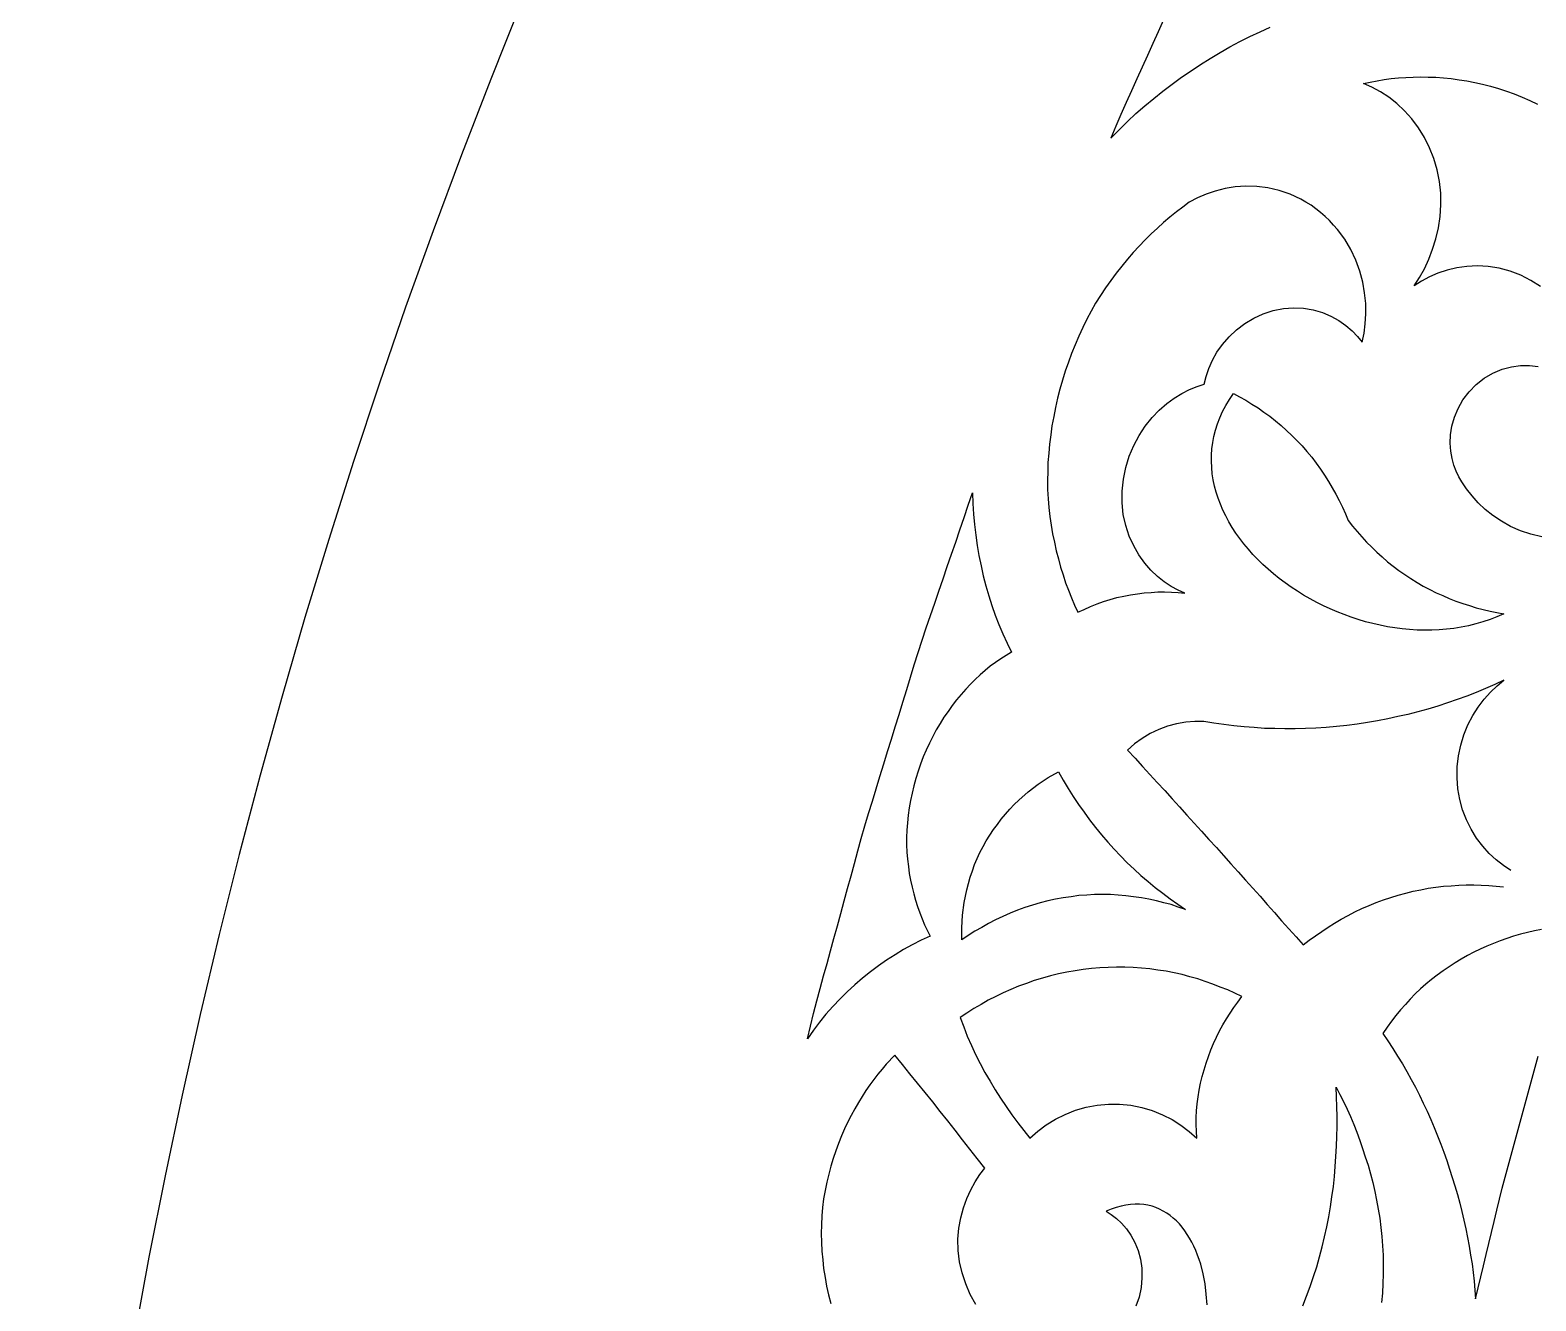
# Model space of a CAD drawing. Extents: x -1903 to -234, y -575 to 545.
# Drawn here: x -1902.9 to -1775.9, y 87.5 to 194.7 of the extents above; entities that cross this region are included whole.
import ezdxf

# ---------------------------------------------------------------- set-up
doc = ezdxf.new("R2010")
doc.units = 0
doc.layers.add('LAYER_1', color=18, linetype='CONTINUOUS')

msp = doc.modelspace()

# ---------------------------------------------------------------- linework, layer by layer
at = {"layer": 'LAYER_1'}
msp.add_lwpolyline([(-1342.912552403855, 545.219890420859, 0.4142135623730951), (-1902.912552403855, -14.78010957914103, 0.4142135623730951), (-1342.912552403855, -574.780109579141, 0.4142135623730951), (-782.912552403855, -14.78010957914103, 0.4142135623730951)], format="xyb", close=True, dxfattribs=at)
for points in [[(-1807.351928710938, 195.5458221435547), (-1807.80126953125, 194.5509643554688), (-1808.25048828125, 193.5561065673828), (-1808.69970703125, 192.5612487792969), (-1809.149047851562, 191.5662994384766), (-1809.598388671875, 190.5714416503906), (-1810.047607421875, 189.5765838623047), (-1810.496948242188, 188.5816345214844), (-1810.941772460938, 187.5848388671875), (-1811.359497070312, 186.5763397216797), (-1811.777221679688, 185.5678405761719), (-1811.08984375, 186.2838287353516), (-1810.390502929688, 186.9815368652344), (-1809.667358398438, 187.6554565429688), (-1808.919189453125, 188.3045654296875), (-1808.160278320312, 188.9347534179688), (-1807.39111328125, 189.5457305908203), (-1806.612060546875, 190.1374206542969), (-1805.823364257812, 190.7094573974609), (-1805.025512695312, 191.2615966796875), (-1804.218627929688, 191.7937622070312), (-1803.4033203125, 192.3057098388672), (-1802.579711914062, 192.7970886230469), (-1801.748291015625, 193.2678833007812), (-1800.9091796875, 193.7178039550781), (-1800.06298828125, 194.1466674804688), (-1799.209716796875, 194.5543060302734), (-1798.349975585938, 194.9405517578125)], [(-1775.55224609375, 173.0642852783203), (-1776.364624023438, 173.5892639160156), (-1777.225830078125, 174.0254211425781), (-1778.122314453125, 174.3670043945312), (-1779.039794921875, 174.6111755371094), (-1779.9638671875, 174.7580871582031), (-1780.880981445312, 174.810791015625), (-1781.769653320312, 174.7707366943359), (-1782.625244140625, 174.6478424072266), (-1783.441040039062, 174.4519500732422), (-1784.211059570312, 174.1927032470703), (-1784.930908203125, 173.8800964355469), (-1785.598022460938, 173.5238800048828), (-1786.21142578125, 173.1333618164062), (-1785.760009765625, 173.8206176757812), (-1785.344604492188, 174.5644683837891), (-1784.973266601562, 175.3629913330078), (-1784.654296875, 176.2127075195312), (-1784.373657226562, 177.0991058349609), (-1784.15625, 178.0230712890625), (-1784.013427734375, 178.9784240722656), (-1783.950805664062, 179.9557037353516), (-1783.972534179688, 180.9441528320312), (-1784.080810546875, 181.9321441650391), (-1784.275756835938, 182.9077301025391), (-1784.555419921875, 183.8588562011719), (-1784.916015625, 184.77392578125), (-1785.351318359375, 185.6426544189453), (-1785.854248046875, 186.4556884765625), (-1786.416015625, 187.2055969238281), (-1787.02734375, 187.8867950439453), (-1787.67822265625, 188.4955749511719), (-1788.359008789062, 189.030029296875), (-1789.060180664062, 189.4901733398438), (-1789.772827148438, 189.8775177001953), (-1790.489013671875, 190.1947479248047), (-1789.912475585938, 190.3099975585938), (-1789.336303710938, 190.4246520996094), (-1788.741455078125, 190.5111999511719), (-1788.146728515625, 190.5970458984375), (-1787.534790039062, 190.652099609375), (-1786.923095703125, 190.7064514160156), (-1786.2958984375, 190.7273254394531), (-1785.668823242188, 190.7475128173828), (-1785.0283203125, 190.731689453125), (-1784.388061523438, 190.7152862548828), (-1783.736694335938, 190.6602935791016), (-1783.08544921875, 190.6048431396484), (-1782.425903320312, 190.5086822509766), (-1781.766479492188, 190.4120483398438), (-1781.101806640625, 190.2728424072266), (-1780.437255859375, 190.1332397460938), (-1779.770751953125, 189.9493713378906), (-1779.104370117188, 189.7653045654297), (-1778.439697265625, 189.5358734130859), (-1777.775146484375, 189.3062591552734), (-1777.116088867188, 189.0306091308594), (-1776.45703125, 188.7549438476562), (-1775.807739257812, 188.4330444335938)], [(-1775.439453125, 151.96533203125), (-1776.364624023438, 152.1840515136719), (-1777.248413085938, 152.481689453125), (-1778.081909179688, 152.8501281738281), (-1778.858642578125, 153.2799377441406), (-1779.573974609375, 153.7614898681641), (-1780.22509765625, 154.2848052978516), (-1780.811279296875, 154.8402404785156), (-1781.332885742188, 155.4189300537109), (-1781.7919921875, 156.0123291015625), (-1782.191162109375, 156.6131896972656), (-1782.43408203125, 157.0274200439453), (-1782.65869140625, 157.4909210205078), (-1782.856689453125, 158.0061187744141), (-1783.018798828125, 158.5739593505859), (-1783.133911132812, 159.1937103271484), (-1783.181884765625, 159.8581695556641), (-1783.148559570312, 160.5601348876953), (-1783.031372070312, 161.2926635742188), (-1782.82080078125, 162.0416107177734), (-1782.51025390625, 162.7891082763672), (-1782.097534179688, 163.5144805908203), (-1781.585815429688, 164.1957092285156), (-1780.98388671875, 164.8110809326172), (-1780.306030273438, 165.3414154052734), (-1779.57080078125, 165.7720642089844), (-1778.799560546875, 166.0939025878906), (-1778.014282226562, 166.3042907714844), (-1777.235717773438, 166.4064788818359), (-1776.482055664062, 166.4087982177734), (-1775.767578125, 166.3227844238281)], [(-1778.075073242188, 123.8458023071289), (-1778.690185546875, 124.2591171264648), (-1779.293579101562, 124.7369003295898), (-1779.876831054688, 125.2809066772461), (-1780.430419921875, 125.8915786743164), (-1780.944702148438, 126.5677871704102), (-1781.409912109375, 127.3063278198242), (-1781.808471679688, 128.0997009277344), (-1782.126098632812, 128.9388885498047), (-1782.366333007812, 129.8186492919922), (-1782.523559570312, 130.72802734375), (-1782.59375, 131.6553192138672), (-1782.575805664062, 132.5875091552734), (-1782.470458984375, 133.5117492675781), (-1782.281127929688, 134.4154510498047), (-1782.01318359375, 135.2870483398438), (-1781.673583984375, 136.1163482666016), (-1781.27099609375, 136.8948974609375), (-1780.814575195312, 137.6161651611328), (-1780.31396484375, 138.2758941650391), (-1779.77880859375, 138.8713226318359), (-1779.218505859375, 139.4017944335938), (-1778.641357421875, 139.8680572509766), (-1779.415405273438, 139.521484375), (-1780.18994140625, 139.1733551025391), (-1780.9833984375, 138.8554229736328), (-1781.77734375, 138.5360870361328), (-1782.58837890625, 138.2482452392578), (-1783.39990234375, 137.9590301513672), (-1784.226440429688, 137.7026672363281), (-1785.053466796875, 137.4448394775391), (-1785.893310546875, 137.2210540771484), (-1786.733642578125, 136.9959411621094), (-1787.584594726562, 136.8057556152344), (-1788.435913085938, 136.6143035888672), (-1789.295532226562, 136.4587860107422), (-1790.155639648438, 136.3018798828125), (-1791.021484375, 136.1816253662109), (-1791.887817382812, 136.0601654052734), (-1792.75732421875, 135.975830078125), (-1793.62744140625, 135.8902893066406), (-1794.498291015625, 135.8421936035156), (-1795.369506835938, 135.7931518554688), (-1796.239013671875, 135.7815551757812), (-1797.109008789062, 135.7690124511719), (-1797.974853515625, 135.7939910888672), (-1798.840942382812, 135.8182373046875), (-1799.700561523438, 135.8795623779297), (-1800.560302734375, 135.9402923583984), (-1801.411376953125, 136.0377655029297), (-1802.262573242188, 136.1346740722656), (-1803.102661132812, 136.2677917480469), (-1803.94287109375, 136.4003601074219), (-1804.702026367188, 136.4047393798828), (-1805.471801757812, 136.3405914306641), (-1806.244140625, 136.2061004638672), (-1807.010131835938, 136.0009918212891), (-1807.7470703125, 135.7219848632812), (-1808.459228515625, 135.376220703125), (-1809.139038085938, 134.9682312011719), (-1809.779663085938, 134.5039672851562), (-1810.375610351562, 133.9902038574219), (-1809.749633789062, 133.3024749755859), (-1809.123291015625, 132.6161041259766), (-1808.496337890625, 131.9312744140625), (-1807.869140625, 131.2478179931641), (-1807.241333007812, 130.5659027099609), (-1806.613159179688, 129.8853607177734), (-1805.993896484375, 129.1967926025391), (-1805.3740234375, 128.5096893310547), (-1804.753784179688, 127.8240737915039), (-1804.133056640625, 127.1398544311523), (-1803.511962890625, 126.4572067260742), (-1802.890258789062, 125.7760391235352), (-1802.277587890625, 125.0870895385742), (-1801.66455078125, 124.3996505737305), (-1801.051025390625, 123.7136306762695), (-1800.436889648438, 123.0292129516602), (-1799.822387695312, 122.3462905883789), (-1799.20751953125, 121.6648788452148), (-1798.601684570312, 120.975944519043), (-1797.995361328125, 120.2885360717773), (-1797.388549804688, 119.602653503418), (-1796.781372070312, 118.9183883666992), (-1796.173706054688, 118.2355728149414), (-1795.5654296875, 117.5542831420898), (-1795.054931640625, 117.9473648071289), (-1794.544677734375, 118.3397598266602), (-1794.009887695312, 118.7060470581055), (-1793.475463867188, 119.071418762207), (-1792.91845703125, 119.4083480834961), (-1792.361694335938, 119.7444076538086), (-1791.784545898438, 120.0497055053711), (-1791.207641601562, 120.3541488647461), (-1790.612915039062, 120.6257705688477), (-1790.018432617188, 120.8965530395508), (-1789.40869140625, 121.1328659057617), (-1788.799194335938, 121.3683242797852), (-1788.177368164062, 121.5679550170898), (-1787.5556640625, 121.7668533325195), (-1786.924438476562, 121.9289627075195), (-1786.293579101562, 122.0902328491211), (-1785.65625, 122.2141952514648), (-1785.019165039062, 122.3373641967773), (-1784.378662109375, 122.422966003418), (-1783.73828125, 122.5080032348633), (-1783.09765625, 122.5555648803711), (-1782.457275390625, 122.6024703979492), (-1781.819458007812, 122.6126480102539), (-1781.181884765625, 122.6222457885742), (-1780.5498046875, 122.5958480834961), (-1779.917846679688, 122.5690231323242), (-1779.294311523438, 122.507453918457), (-1778.670776367188, 122.4455642700195)], [(-1775.483154296875, 118.8738327026367), (-1776.077514648438, 118.7554244995117), (-1776.667358398438, 118.6199417114258), (-1777.252197265625, 118.4674453735352), (-1777.831909179688, 118.2981643676758), (-1778.406005859375, 118.112174987793), (-1778.974243164062, 117.9096755981445), (-1779.536254882812, 117.6908493041992), (-1780.091796875, 117.4557571411133), (-1780.640502929688, 117.2046279907227), (-1781.18212890625, 116.9376602172852), (-1781.716186523438, 116.654914855957), (-1782.242553710938, 116.3566513061523), (-1782.7607421875, 116.0429763793945), (-1783.2705078125, 115.7141189575195), (-1783.771606445312, 115.3702926635742), (-1784.263549804688, 115.0116500854492), (-1784.74609375, 114.6383438110352), (-1785.218872070312, 114.250602722168), (-1785.681274414062, 113.848503112793), (-1786.11767578125, 113.4279251098633), (-1786.543090820312, 112.9933471679688), (-1786.957153320312, 112.5450820922852), (-1787.359375, 112.083251953125), (-1787.749633789062, 111.6081619262695), (-1788.127563476562, 111.1201019287109), (-1788.492797851562, 110.6190567016602), (-1788.845092773438, 110.1054992675781), (-1788.424560546875, 109.46875), (-1788.003662109375, 108.8331909179688), (-1787.606811523438, 108.1851959228516), (-1787.20947265625, 107.5383987426758), (-1786.83642578125, 106.8798599243164), (-1786.463012695312, 106.2225189208984), (-1786.114013671875, 105.5541915893555), (-1785.764770507812, 104.8869781494141), (-1785.440063476562, 104.2095413208008), (-1785.115112304688, 103.533203125), (-1784.815063476562, 102.8472900390625), (-1784.5146484375, 102.1624526977539), (-1784.239379882812, 101.4686965942383), (-1783.9638671875, 100.7760772705078), (-1783.713745117188, 100.0751647949219), (-1783.463256835938, 99.37527465820312), (-1783.238403320312, 98.66779327392578), (-1783.005737304688, 97.95944213867188), (-1782.786987304688, 97.24095916748047), (-1782.567993164062, 96.52352142333984), (-1782.374877929688, 95.79959869384766), (-1782.181396484375, 95.07666778564453), (-1782.014038085938, 94.34783935546875), (-1781.846435546875, 93.61995697021484), (-1781.705078125, 92.88674926757812), (-1781.563598632812, 92.1544418334961), (-1781.44873046875, 91.41744232177734), (-1781.333740234375, 90.68128967285156), (-1781.24560546875, 89.94100189208984), (-1781.1572265625, 89.20149230957031), (-1781.096069335938, 88.4583969116211), (-1781.034790039062, 87.71609497070312), (-1780.810668945312, 88.64974212646484), (-1780.586669921875, 89.58338928222656), (-1780.362670898438, 90.51712036132812), (-1780.138671875, 91.45076751708984), (-1779.91455078125, 92.38441467285156), (-1779.690551757812, 93.31814575195312), (-1779.466552734375, 94.25180053710938), (-1779.242553710938, 95.1854476928711), (-1779.018432617188, 96.11918640136719), (-1778.79443359375, 97.0528335571289), (-1778.543701171875, 97.97962188720703), (-1778.290405273438, 98.9058609008789), (-1778.037231445312, 99.83202362060547), (-1777.784057617188, 100.758186340332), (-1777.53076171875, 101.6844329833984), (-1777.277587890625, 102.610595703125), (-1777.0244140625, 103.5367584228516), (-1776.771118164062, 104.463005065918), (-1776.517944335938, 105.3891754150391), (-1776.264770507812, 106.3153381347656), (-1776.011474609375, 107.241584777832), (-1775.75830078125, 108.1677551269531)], [(-1823.160522460938, 87.25584411621094), (-1823.636596679688, 88.09210968017578), (-1824.028076171875, 88.98041534423828), (-1824.32958984375, 89.90595245361328), (-1824.53857421875, 90.8532485961914), (-1824.655395507812, 91.80650329589844), (-1824.683349609375, 92.75090026855469), (-1824.6044921875, 93.6676025390625), (-1824.445434570312, 94.54905700683594), (-1824.2197265625, 95.38709259033203), (-1823.93701171875, 96.17451477050781), (-1823.607177734375, 96.90652465820312), (-1823.239501953125, 97.58036041259766), (-1822.843017578125, 98.1951675415039), (-1822.425659179688, 98.7514419555664), (-1823.04833984375, 99.54542541503906), (-1823.670654296875, 100.3413772583008), (-1824.292358398438, 101.1392822265625), (-1824.913696289062, 101.9391479492188), (-1825.546508789062, 102.7300033569336), (-1826.178833007812, 103.5228042602539), (-1826.810668945312, 104.3175430297852), (-1827.442016601562, 105.1142196655273), (-1828.084716796875, 105.901481628418), (-1828.726928710938, 106.6907501220703), (-1829.36865234375, 107.4818496704102), (-1830.009887695312, 108.2749633789062), (-1830.723999023438, 107.5070266723633), (-1831.074096679688, 107.0894470214844), (-1831.424438476562, 106.6713943481445), (-1831.764892578125, 106.2191467285156), (-1832.105346679688, 105.7665328979492), (-1832.432983398438, 105.2792510986328), (-1832.760620117188, 104.7915267944336), (-1833.07177734375, 104.2691268920898), (-1833.383056640625, 103.7464141845703), (-1833.67431640625, 103.189567565918), (-1833.965576171875, 102.6323623657227), (-1834.23291015625, 102.0420684814453), (-1834.50048828125, 101.4514770507812), (-1834.740112304688, 100.8295364379883), (-1834.979858398438, 100.207275390625), (-1835.187744140625, 99.5560302734375), (-1835.395874023438, 98.9045639038086), (-1835.568237304688, 98.22711944580078), (-1835.74072265625, 97.54964447021484), (-1835.873901367188, 96.84976959228516), (-1836.006958007812, 96.14998626708984), (-1836.0966796875, 95.43205261230469), (-1836.165161132812, 94.70960235595703), (-1836.18798828125, 93.9740219116211), (-1836.210693359375, 93.23880767822266), (-1836.185546875, 92.49606323242188), (-1836.160278320312, 91.7538070678711), (-1836.085571289062, 91.00996398925781), (-1836.0107421875, 90.26673126220703), (-1835.885620117188, 89.528076171875), (-1835.760375976562, 88.79015350341797), (-1835.584838867188, 88.0630111694336), (-1835.409057617188, 87.33679962158203)], [(-1795.586181640625, 87.1411361694336), (-1795.2783203125, 87.9576644897461), (-1794.970458984375, 88.77388000488281), (-1794.699829101562, 89.60155487060547), (-1794.42919921875, 90.4289779663086), (-1794.196166992188, 91.26560974121094), (-1793.96337890625, 92.10205078125), (-1793.7685546875, 92.94532775878906), (-1793.57373046875, 93.78863525390625), (-1793.417114257812, 94.6363296508789), (-1793.260498046875, 95.48419952392578), (-1793.141967773438, 96.3342056274414), (-1793.023315429688, 97.18443298339844), (-1792.942504882812, 98.03440856933594), (-1792.861450195312, 98.88489532470703), (-1792.817749023438, 99.73274993896484), (-1792.773803710938, 100.5811462402344), (-1792.745727539062, 101.4194869995117), (-1792.713256835938, 102.2573928833008), (-1792.716674804688, 103.0885009765625), (-1792.719970703125, 103.9203491210938), (-1792.758178710938, 104.7433319091797), (-1792.796020507812, 105.5672378540039), (-1792.48046875, 104.9578475952148), (-1792.164672851562, 104.3495254516602), (-1791.871337890625, 103.7149276733398), (-1791.577758789062, 103.0813446044922), (-1791.309326171875, 102.4224853515625), (-1791.04052734375, 101.7646484375), (-1790.799438476562, 101.0826797485352), (-1790.557983398438, 100.4018249511719), (-1790.3349609375, 99.69524383544922), (-1790.104370117188, 98.98783874511719), (-1789.905517578125, 98.25936126708984), (-1789.706420898438, 97.53189849853516), (-1789.54150390625, 96.78532409667969), (-1789.376342773438, 96.03980255126953), (-1789.24755859375, 95.27732849121094), (-1789.118530273438, 94.5158462524414), (-1789.02783203125, 93.74007415771484), (-1788.93701171875, 92.96513366699219), (-1788.886352539062, 92.17864227294922), (-1788.835571289062, 91.39280700683594), (-1788.826538085938, 90.59840393066406), (-1788.817260742188, 89.80463409423828), (-1788.85107421875, 89.00525665283203), (-1788.884765625, 88.20648193359375), (-1788.962280273438, 87.4052963256836)], [(-1803.670776367188, 87.2211685180664), (-1803.742309570312, 88.1094970703125), (-1803.846435546875, 88.97675323486328), (-1804.001220703125, 89.82063293457031), (-1804.209106445312, 90.63522338867188), (-1804.332763671875, 91.02944946289062), (-1804.46923828125, 91.41378784179688), (-1804.618530273438, 91.7874755859375), (-1804.780517578125, 92.14967346191406), (-1804.955200195312, 92.49952697753906), (-1805.142211914062, 92.83609771728516), (-1805.341552734375, 93.15851593017578), (-1805.55322265625, 93.46601867675781), (-1805.77685546875, 93.75764465332031), (-1806.012573242188, 94.03260803222656), (-1806.26025390625, 94.28995513916016), (-1806.519653320312, 94.5287857055664), (-1806.790649414062, 94.7483139038086), (-1807.073364257812, 94.94747924804688), (-1807.367431640625, 95.12555694580078), (-1807.6728515625, 95.28156280517578), (-1807.989501953125, 95.41468811035156), (-1808.317260742188, 95.52384185791016), (-1808.656127929688, 95.60820770263672), (-1809.005859375, 95.66695404052734), (-1809.366577148438, 95.69898986816406), (-1809.737915039062, 95.7034912109375), (-1810.119873046875, 95.67960357666016), (-1810.512451171875, 95.62623596191406), (-1810.915405273438, 95.54254150390625), (-1811.32861328125, 95.42749786376953), (-1811.752197265625, 95.28033447265625), (-1812.185913085938, 95.09993743896484), (-1811.748779296875, 94.82738494873047), (-1811.311279296875, 94.49468994140625), (-1810.882080078125, 94.09661865234375), (-1810.471923828125, 93.6291275024414), (-1810.093383789062, 93.09046936035156), (-1809.76025390625, 92.4816665649414), (-1809.487548828125, 91.80716705322266), (-1809.289672851562, 91.07553100585938), (-1809.179443359375, 90.2995834350586), (-1809.166870117188, 89.49595642089844), (-1809.234252929688, 88.67865753173828), (-1809.403198242188, 87.87344360351562), (-1809.671264648438, 87.1010971069336)]]:
    msp.add_lwpolyline(points, dxfattribs=at)
for points in [[(-1790.59228515625, 168.3737335205078), (-1790.439208984375, 169.132568359375), (-1790.334716796875, 169.9326477050781), (-1790.286376953125, 170.7704772949219), (-1790.3017578125, 171.640869140625), (-1790.38818359375, 172.5372009277344), (-1790.552124023438, 173.4509124755859), (-1790.79931640625, 174.3716278076172), (-1791.133422851562, 175.2877197265625), (-1791.556640625, 176.1860046386719), (-1792.068603515625, 177.0525665283203), (-1792.66650390625, 177.8733978271484), (-1793.005859375, 178.2537841796875), (-1793.345092773438, 178.6345672607422), (-1793.720825195312, 178.9788665771484), (-1794.096435546875, 179.3234710693359), (-1794.50341796875, 179.6261444091797), (-1794.910278320312, 179.9291229248047), (-1795.342651367188, 180.1860809326172), (-1795.775024414062, 180.4430847167969), (-1796.677490234375, 180.8594055175781), (-1797.604125976562, 181.1751098632812), (-1798.541259765625, 181.3901062011719), (-1799.476196289062, 181.5072326660156), (-1800.397094726562, 181.5314025878906), (-1801.293823242188, 181.4695587158203), (-1802.15771484375, 181.3299560546875), (-1802.982177734375, 181.1217498779297), (-1803.762084960938, 180.8545074462891), (-1804.494262695312, 180.5375518798828), (-1805.1767578125, 180.1800079345703), (-1805.720703125, 179.7736511230469), (-1806.264892578125, 179.3666381835938), (-1806.800415039062, 178.9231719970703), (-1807.336181640625, 178.4790496826172), (-1807.860229492188, 177.9987335205078), (-1808.384643554688, 177.5177917480469), (-1808.894409179688, 177.0012054443359), (-1809.404418945312, 176.4839477539062), (-1809.896606445312, 175.9320373535156), (-1810.38916015625, 175.3795013427734), (-1810.860961914062, 174.7937316894531), (-1811.332885742188, 174.2073059082031), (-1811.781005859375, 173.5894470214844), (-1812.229370117188, 172.9710998535156), (-1812.651000976562, 172.3232879638672), (-1813.072631835938, 171.6751861572266), (-1813.450561523438, 170.9945373535156), (-1813.820190429688, 170.3103179931641), (-1814.157348632812, 169.6020202636719), (-1814.49462890625, 168.8935546875), (-1814.796997070312, 168.1643371582031), (-1815.099487304688, 167.4349670410156), (-1815.365112304688, 166.6883239746094), (-1815.630859375, 165.9417419433594), (-1815.858032226562, 165.1815795898438), (-1816.085205078125, 164.4216003417969), (-1816.272583007812, 163.6519927978516), (-1816.459838867188, 162.8827514648438), (-1816.606567382812, 162.1077728271484), (-1816.753173828125, 161.3331756591797), (-1816.858520507812, 160.5569458007812), (-1816.963745117188, 159.7812042236328), (-1817.02783203125, 159.0077514648438), (-1817.091552734375, 158.2349700927734), (-1817.114501953125, 157.4682312011719), (-1817.137084960938, 156.7022552490234), (-1817.119506835938, 155.9460296630859), (-1817.080932617188, 155.1830749511719), (-1817.00390625, 154.4335784912109), (-1816.926513671875, 153.6848907470703), (-1816.812377929688, 152.9528961181641), (-1816.69775390625, 152.2217407226562), (-1816.548095703125, 151.5101013183594), (-1816.398193359375, 150.79931640625), (-1816.215087890625, 150.1106567382812), (-1816.031616210938, 149.4227905273438), (-1815.817260742188, 148.7592163085938), (-1815.6025390625, 148.0965118408203), (-1815.359252929688, 147.4598693847656), (-1815.11572265625, 146.8240051269531), (-1814.845947265625, 146.2156982421875), (-1814.575927734375, 145.6082305908203), (-1814.040283203125, 145.8533935546875), (-1813.5048828125, 146.097900390625), (-1812.953369140625, 146.3043975830078), (-1812.402099609375, 146.5103302001953), (-1811.83837890625, 146.67626953125), (-1811.27490234375, 146.8415069580078), (-1810.702758789062, 146.9652099609375), (-1810.130859375, 147.0882415771484), (-1809.554321289062, 147.1688690185547), (-1808.97802734375, 147.2488861083984), (-1808.401123046875, 147.2861785888672), (-1807.824462890625, 147.3229370117188), (-1807.251342773438, 147.3172760009766), (-1806.67822265625, 147.3112335205078), (-1806.112548828125, 147.2636413574219), (-1805.546997070312, 147.2157440185547), (-1806.11962890625, 147.4723205566406), (-1806.69873046875, 147.7893829345703), (-1807.278076171875, 148.1722412109375), (-1807.849731445312, 148.6257171630859), (-1808.404174804688, 149.1538391113281), (-1808.93115234375, 149.7587585449219), (-1809.419067382812, 150.4409790039062), (-1809.85595703125, 151.1982727050781), (-1810.229736328125, 152.0258941650391), (-1810.529174804688, 152.9159545898438), (-1810.73828125, 153.8556518554688), (-1810.8349609375, 154.8260803222656), (-1810.832641601562, 155.8183288574219), (-1810.729736328125, 156.8154602050781), (-1810.5283203125, 157.7999725341797), (-1810.233520507812, 158.7552490234375), (-1809.853393554688, 159.6658020019531), (-1809.398559570312, 160.5186920166016), (-1808.880981445312, 161.3036804199219), (-1808.3134765625, 162.0135192871094), (-1807.708862304688, 162.6441345214844), (-1807.07958984375, 163.1941833496094), (-1806.436767578125, 163.6648406982422), (-1805.790405273438, 164.0592651367188), (-1805.149169921875, 164.3817443847656), (-1804.519775390625, 164.6379699707031), (-1803.90771484375, 164.8340454101562), (-1803.742309570312, 165.4924468994141), (-1803.513793945312, 166.1685791015625), (-1803.216186523438, 166.8538665771484), (-1802.838623046875, 167.5351715087891), (-1802.366821289062, 168.1955718994141), (-1801.81689453125, 168.8274078369141), (-1801.19140625, 169.4153594970703), (-1800.495849609375, 169.9441528320312), (-1799.7392578125, 170.3990173339844), (-1798.93359375, 170.7671813964844), (-1798.093383789062, 171.0388793945312), (-1797.234985351562, 171.2076721191406), (-1796.375244140625, 171.2715911865234), (-1795.53076171875, 171.2327575683594), (-1794.716552734375, 171.0970764160156), (-1793.945556640625, 170.8737182617188), (-1793.227783203125, 170.5740356445312), (-1792.570434570312, 170.2107086181641), (-1791.977661132812, 169.7968444824219), (-1791.451171875, 169.3450927734375), (-1790.990112304688, 168.8672637939453)], [(-1778.650756835938, 145.4747314453125), (-1779.230224609375, 145.2209014892578), (-1779.817993164062, 144.994140625), (-1780.413208007812, 144.7940979003906), (-1781.01513671875, 144.6201629638672), (-1781.623291015625, 144.4718475341797), (-1782.236572265625, 144.3487396240234), (-1782.8544921875, 144.2503356933594), (-1783.476318359375, 144.1761322021484), (-1784.10107421875, 144.1256713867188), (-1784.72314453125, 144.0966033935547), (-1785.345458984375, 144.0899353027344), (-1785.96923828125, 144.1057586669922), (-1786.593627929688, 144.1437225341797), (-1787.218017578125, 144.2033386230469), (-1787.841674804688, 144.2841186523438), (-1788.463745117188, 144.3856201171875), (-1789.083374023438, 144.5074310302734), (-1789.700073242188, 144.6490173339844), (-1790.312866210938, 144.8099822998047), (-1790.921020507812, 144.9898681640625), (-1791.52392578125, 145.1881866455078), (-1792.12060546875, 145.4044952392578), (-1792.710571289062, 145.6383819580078), (-1793.292846679688, 145.8892974853516), (-1793.86669921875, 146.1568603515625), (-1794.431518554688, 146.4405822753906), (-1794.986450195312, 146.7399749755859), (-1795.530639648438, 147.0545806884766), (-1796.063598632812, 147.3838958740234), (-1796.584350585938, 147.7275085449219), (-1797.09228515625, 148.0849609375), (-1797.586547851562, 148.4556274414062), (-1798.066528320312, 148.8392181396484), (-1798.531372070312, 149.2350311279297), (-1798.973876953125, 149.6404418945312), (-1799.39892578125, 150.0569000244141), (-1799.80615234375, 150.4839477539062), (-1800.19482421875, 150.9211578369141), (-1800.564331054688, 151.3680114746094), (-1800.913696289062, 151.823974609375), (-1801.242431640625, 152.2885131835938), (-1801.549682617188, 152.7611541748047), (-1801.834838867188, 153.2412719726562), (-1802.097045898438, 153.7285003662109), (-1802.335693359375, 154.2220611572266), (-1802.550048828125, 154.7215118408203), (-1802.739379882812, 155.2263488769531), (-1802.902954101562, 155.7359161376953), (-1803.040161132812, 156.2496032714844), (-1803.150146484375, 156.7669982910156), (-1803.232421875, 157.2873229980469), (-1803.2861328125, 157.8100738525391), (-1803.310546875, 158.3347015380859), (-1803.305053710938, 158.8605041503906), (-1803.268920898438, 159.3869323730469), (-1803.20166015625, 159.9132690429688), (-1803.102294921875, 160.4390411376953), (-1802.97021484375, 160.9634246826172), (-1802.804931640625, 161.48583984375), (-1802.605590820312, 162.0057067871094), (-1802.371459960938, 162.5223693847656), (-1802.10205078125, 163.0350494384766), (-1801.796630859375, 163.5431365966797), (-1801.454467773438, 164.0459442138672), (-1800.927978515625, 163.76318359375), (-1800.401489257812, 163.4805603027344), (-1799.888427734375, 163.1615753173828), (-1799.375122070312, 162.8428344726562), (-1798.87841796875, 162.4887390136719), (-1798.381591796875, 162.1350708007812), (-1797.904296875, 161.7474517822266), (-1797.427001953125, 161.3602447509766), (-1796.972045898438, 160.9409790039062), (-1796.516967773438, 160.522216796875), (-1796.087036132812, 160.0737609863281), (-1795.656982421875, 159.6257781982422), (-1795.25439453125, 159.1506652832031), (-1794.851684570312, 158.6760864257812), (-1794.478759765625, 158.1771850585938), (-1794.105590820312, 157.678955078125), (-1793.763916015625, 157.1594848632812), (-1793.421997070312, 156.6406402587891), (-1793.113159179688, 156.1037902832031), (-1792.804077148438, 155.5676727294922), (-1792.528930664062, 155.0168762207031), (-1792.253540039062, 154.466796875), (-1792.012939453125, 153.9053802490234), (-1791.772094726562, 153.3446960449219), (-1791.400268554688, 152.8768005371094), (-1791.028076171875, 152.4095458984375), (-1790.626831054688, 151.9620819091797), (-1790.225341796875, 151.5152130126953), (-1789.796020507812, 151.0906372070312), (-1789.366333007812, 150.6666107177734), (-1788.910522460938, 150.2672882080078), (-1788.454467773438, 149.8685302734375), (-1787.97412109375, 149.4966430664062), (-1787.493530273438, 149.1251831054688), (-1786.99072265625, 148.7826538085938), (-1786.48779296875, 148.4404754638672), (-1785.965209960938, 148.1288299560547), (-1785.4423828125, 147.8175201416016), (-1784.902465820312, 147.5380859375), (-1784.362548828125, 147.2588348388672), (-1783.808227539062, 147.0126495361328), (-1783.25390625, 146.7664794921875), (-1782.688110351562, 146.5540771484375), (-1782.122436523438, 146.3416748046875), (-1781.548217773438, 146.1633605957031), (-1780.973999023438, 145.9849853515625), (-1780.394409179688, 145.8406829833984), (-1779.814819335938, 145.6962280273438), (-1779.232788085938, 145.5856323242188)], [(-1823.453979492188, 155.6663208007812), (-1823.42138671875, 154.7720947265625), (-1823.365478515625, 153.8825836181641), (-1823.286010742188, 152.9983673095703), (-1823.183349609375, 152.1200561523438), (-1823.057373046875, 151.2481842041016), (-1822.908325195312, 150.3834075927734), (-1822.736083984375, 149.526123046875), (-1822.540893554688, 148.6771240234375), (-1822.322631835938, 147.8368682861328), (-1822.081665039062, 147.0058441162109), (-1821.81787109375, 146.1847076416016), (-1821.53125, 145.3739929199219), (-1821.22216796875, 144.5741882324219), (-1820.890502929688, 143.7859039306641), (-1820.536499023438, 143.009521484375), (-1820.160034179688, 142.2457275390625), (-1821.061157226562, 141.6880035400391), (-1821.507080078125, 141.3723602294922), (-1821.953125, 141.0562896728516), (-1822.382202148438, 140.7003631591797), (-1822.80615234375, 140.3421936035156), (-1823.217163085938, 139.9471130371094), (-1823.62841796875, 139.5514068603516), (-1824.022827148438, 139.1195831298828), (-1824.41748046875, 138.6872711181641), (-1824.791625976562, 138.2201690673828), (-1825.165893554688, 137.7525939941406), (-1825.515869140625, 137.2523193359375), (-1825.865966796875, 136.7516174316406), (-1826.188110351562, 136.2208862304688), (-1826.510375976562, 135.6898956298828), (-1826.80126953125, 135.1321563720703), (-1827.09228515625, 134.5741271972656), (-1827.348876953125, 133.9933471679688), (-1827.605590820312, 133.4123992919922), (-1827.825317382812, 132.8129577636719), (-1828.045166015625, 132.2133483886719), (-1828.225952148438, 131.6000061035156), (-1828.40673828125, 130.9866790771484), (-1828.547119140625, 130.3645629882812), (-1828.6875, 129.7424621582031), (-1828.786499023438, 129.1165771484375), (-1828.885498046875, 128.4909057617188), (-1828.943115234375, 127.8663558959961), (-1829.000610351562, 127.2421951293945), (-1829.01708984375, 126.6240158081055), (-1829.0205078125, 126.0024642944336), (-1828.979614257812, 125.3901748657227), (-1828.9384765625, 124.7783432006836), (-1828.85986328125, 124.1816177368164), (-1828.781005859375, 123.5853042602539), (-1828.666870117188, 123.0077743530273), (-1828.552490234375, 122.4307632446289), (-1828.4052734375, 121.8757858276367), (-1828.2578125, 121.3213424682617), (-1828.080444335938, 120.7915267944336), (-1827.90283203125, 120.2623519897461), (-1827.6982421875, 119.7599105834961), (-1827.493530273438, 119.2580032348633), (-1827.0361328125, 118.3115310668945), (-1827.791381835938, 117.9569931030273), (-1828.535278320312, 117.5754318237305), (-1829.266967773438, 117.167350769043), (-1829.986206054688, 116.7332992553711), (-1830.6923828125, 116.2736282348633), (-1831.384887695312, 115.7887954711914), (-1832.063232421875, 115.2793350219727), (-1832.72705078125, 114.7458419799805), (-1833.37548828125, 114.1886978149414), (-1834.00830078125, 113.6084671020508), (-1834.624877929688, 113.0055770874023), (-1835.224609375, 112.3808059692383), (-1835.805786132812, 111.7340850830078), (-1836.346435546875, 111.0606689453125), (-1836.868041992188, 110.3667297363281), (-1837.370239257812, 109.6528015136719), (-1837.115112304688, 110.7155303955078), (-1836.859985351562, 111.7783584594727), (-1836.579345703125, 112.8345642089844), (-1836.291015625, 113.8887557983398), (-1836.002563476562, 114.9430465698242), (-1835.714111328125, 115.9972457885742), (-1835.42578125, 117.0514450073242), (-1835.137329101562, 118.1057357788086), (-1834.848876953125, 119.1599349975586), (-1834.560424804688, 120.214225769043), (-1834.272094726562, 121.2684097290039), (-1833.983642578125, 122.3226089477539), (-1833.695190429688, 123.3768997192383), (-1833.406860351562, 124.4310989379883), (-1833.118408203125, 125.4853897094727), (-1832.829956054688, 126.5395889282227), (-1832.537963867188, 127.5927352905273), (-1832.216552734375, 128.637451171875), (-1831.895263671875, 129.6820831298828), (-1831.573852539062, 130.7266998291016), (-1831.25244140625, 131.7714080810547), (-1830.931030273438, 132.8160247802734), (-1830.609619140625, 133.8607330322266), (-1830.288330078125, 134.9053497314453), (-1829.966918945312, 135.9499664306641), (-1829.6455078125, 136.9946746826172), (-1829.324096679688, 138.0392913818359), (-1829.002807617188, 139.0839080810547), (-1828.681396484375, 140.1286163330078), (-1828.359985351562, 141.1732330322266), (-1828.03857421875, 142.2179412841797), (-1827.702392578125, 143.2577667236328), (-1827.348388671875, 144.2917633056641), (-1826.994384765625, 145.3258666992188), (-1826.640258789062, 146.3598785400391), (-1826.286254882812, 147.3939819335938), (-1825.932250976562, 148.4279937744141), (-1825.578247070312, 149.4619903564453), (-1825.22412109375, 150.49609375), (-1824.8701171875, 151.5301055908203), (-1824.51611328125, 152.5641174316406), (-1824.161987304688, 153.5982055664062), (-1823.807983398438, 154.6322174072266)], [(-1805.5048828125, 120.5542831420898), (-1806.105224609375, 120.7543869018555), (-1806.705444335938, 120.9545516967773), (-1807.32470703125, 121.1191787719727), (-1807.943969726562, 121.2836685180664), (-1808.579467773438, 121.4103469848633), (-1809.215087890625, 121.5368118286133), (-1809.863891601562, 121.623420715332), (-1810.5126953125, 121.7097702026367), (-1811.171508789062, 121.7546310424805), (-1811.83056640625, 121.7991409301758), (-1812.495971679688, 121.8010940551758), (-1813.160522460938, 121.8022689819336), (-1813.822265625, 121.7584609985352), (-1814.484130859375, 121.7140731811523), (-1815.14404296875, 121.6258926391602), (-1815.804077148438, 121.5370559692383), (-1816.45849609375, 121.4047164916992), (-1817.113037109375, 121.2716598510742), (-1817.758422851562, 121.0959243774414), (-1818.404052734375, 120.9194259643555), (-1819.036865234375, 120.7016525268555), (-1819.670043945312, 120.4829788208008), (-1820.287353515625, 120.2248153686523), (-1820.90478515625, 119.9657974243164), (-1821.503295898438, 119.6694259643555), (-1822.10205078125, 119.3722610473633), (-1822.679321289062, 119.0402603149414), (-1823.256713867188, 118.7074813842773), (-1823.81005859375, 118.3427810668945), (-1824.363647460938, 117.9772567749023), (-1824.36181640625, 119.0127639770508), (-1824.29150390625, 120.068717956543), (-1824.149780273438, 121.137336730957), (-1823.934814453125, 122.2098617553711), (-1823.790161132812, 122.7435073852539), (-1823.645629882812, 123.277229309082), (-1823.464111328125, 123.8035354614258), (-1823.282592773438, 124.3297805786133), (-1823.061401367188, 124.8429794311523), (-1822.827026367188, 125.3521499633789), (-1822.558349609375, 125.8446884155273), (-1822.28955078125, 126.3370895385742), (-1821.988525390625, 126.808464050293), (-1821.6875, 127.2796096801758), (-1821.35693359375, 127.7257919311523), (-1821.0263671875, 128.1716003417969), (-1820.669311523438, 128.5889587402344), (-1820.312377929688, 129.0059814453125), (-1819.932373046875, 129.3916015625), (-1819.552612304688, 129.7767791748047), (-1818.754516601562, 130.4793090820312), (-1817.925903320312, 131.1102905273438), (-1817.074584960938, 131.6677093505859), (-1816.208374023438, 132.1510009765625), (-1815.80126953125, 131.4521789550781), (-1815.393798828125, 130.7546997070312), (-1814.954711914062, 130.0771331787109), (-1814.515258789062, 129.4008026123047), (-1814.045043945312, 128.7466888427734), (-1813.574584960938, 128.0938720703125), (-1813.074584960938, 127.4652786254883), (-1812.574340820312, 126.8377914428711), (-1812.0458984375, 126.2365951538086), (-1811.517333984375, 125.6365280151367), (-1810.962158203125, 125.0644302368164), (-1810.40673828125, 124.4933242797852), (-1809.82666015625, 123.9518051147461), (-1809.246215820312, 123.4112014770508), (-1808.64306640625, 122.9014511108398), (-1808.039672851562, 122.392692565918), (-1807.41552734375, 121.9157943725586), (-1806.791015625, 121.4397964477539), (-1806.148071289062, 120.9966354370117)], [(-1800.734741210938, 113.2009124755859), (-1801.335205078125, 113.4815902709961), (-1801.935546875, 113.7625503540039), (-1802.557861328125, 114.0121231079102), (-1803.18017578125, 114.2619705200195), (-1803.822387695312, 114.4778671264648), (-1804.464599609375, 114.6939468383789), (-1805.124267578125, 114.8738632202148), (-1805.783813476562, 115.0537490844727), (-1806.458251953125, 115.1953659057617), (-1807.132690429688, 115.3369369506836), (-1807.819091796875, 115.4384231567383), (-1808.505493164062, 115.539665222168), (-1809.200561523438, 115.5995864868164), (-1809.895874023438, 115.6590805053711), (-1810.5966796875, 115.6761093139648), (-1811.297485351562, 115.6927719116211), (-1812.000610351562, 115.6662826538086), (-1812.703735351562, 115.6393203735352), (-1813.405639648438, 115.5690689086914), (-1814.107788085938, 115.498176574707), (-1814.805297851562, 115.3843765258789), (-1815.5029296875, 115.2697372436523), (-1816.192626953125, 115.1129379272461), (-1816.882568359375, 114.9552993774414), (-1817.561279296875, 114.7565841674805), (-1818.240234375, 114.5569839477539), (-1818.904907226562, 114.3178482055664), (-1819.56982421875, 114.0776901245117), (-1820.217651367188, 113.8000106811523), (-1820.86572265625, 113.5213851928711), (-1821.494018554688, 113.2073822021484), (-1822.122680664062, 112.8924255371094), (-1822.729125976562, 112.5445327758789), (-1823.3359375, 112.1957931518555), (-1823.918701171875, 111.8168716430664), (-1824.501586914062, 111.4370269775391), (-1824.195556640625, 110.6464157104492), (-1823.889038085938, 109.8572311401367), (-1823.547241210938, 109.0849456787109), (-1823.198486328125, 108.3124237060547), (-1822.802368164062, 107.556282043457), (-1822.405883789062, 106.8014526367188), (-1821.976928710938, 106.068977355957), (-1821.547607421875, 105.3378143310547), (-1821.0869140625, 104.6313323974609), (-1820.6259765625, 103.926155090332), (-1820.135375976562, 103.2476196289062), (-1819.644409179688, 102.5704498291016), (-1819.12548828125, 101.9218902587891), (-1818.606323242188, 101.2745590209961), (-1817.948486328125, 101.8510284423828), (-1817.2314453125, 102.3829574584961), (-1816.458618164062, 102.8606719970703), (-1815.635131835938, 103.274787902832), (-1814.767944335938, 103.6164779663086), (-1813.865112304688, 103.8783569335938), (-1812.9365234375, 104.0547027587891), (-1811.99267578125, 104.1414184570312), (-1811.045043945312, 104.1367492675781), (-1810.10498046875, 104.0413665771484), (-1809.183715820312, 103.8579788208008), (-1808.291625976562, 103.5912857055664), (-1807.438110351562, 103.2478866577148), (-1806.631103515625, 102.8357315063477), (-1805.877075195312, 102.36376953125), (-1805.1806640625, 101.841438293457), (-1804.545043945312, 101.2783737182617), (-1804.569091796875, 101.8504486083984), (-1804.593017578125, 102.4228820800781), (-1804.580078125, 103.0022659301758), (-1804.56689453125, 103.5819320678711), (-1804.503295898438, 104.1613464355469), (-1804.434692382812, 104.7395858764648), (-1804.327392578125, 105.3165740966797), (-1804.22021484375, 105.8935928344727), (-1804.074584960938, 106.4650802612305), (-1803.928955078125, 107.036506652832), (-1803.745849609375, 107.5980911254883), (-1803.562744140625, 108.1596069335938), (-1803.343505859375, 108.7070922851562), (-1803.124267578125, 109.2543411254883), (-1802.870727539062, 109.78369140625), (-1802.6171875, 110.3128890991211), (-1802.331665039062, 110.8204040527344), (-1802.046264648438, 111.3276824951172), (-1801.7314453125, 111.8101501464844), (-1801.416748046875, 112.2922210693359), (-1801.07568359375, 112.7468338012695)]]:
    msp.add_lwpolyline(points, close=True, dxfattribs=at)

doc.saveas('drawing.dxf')
